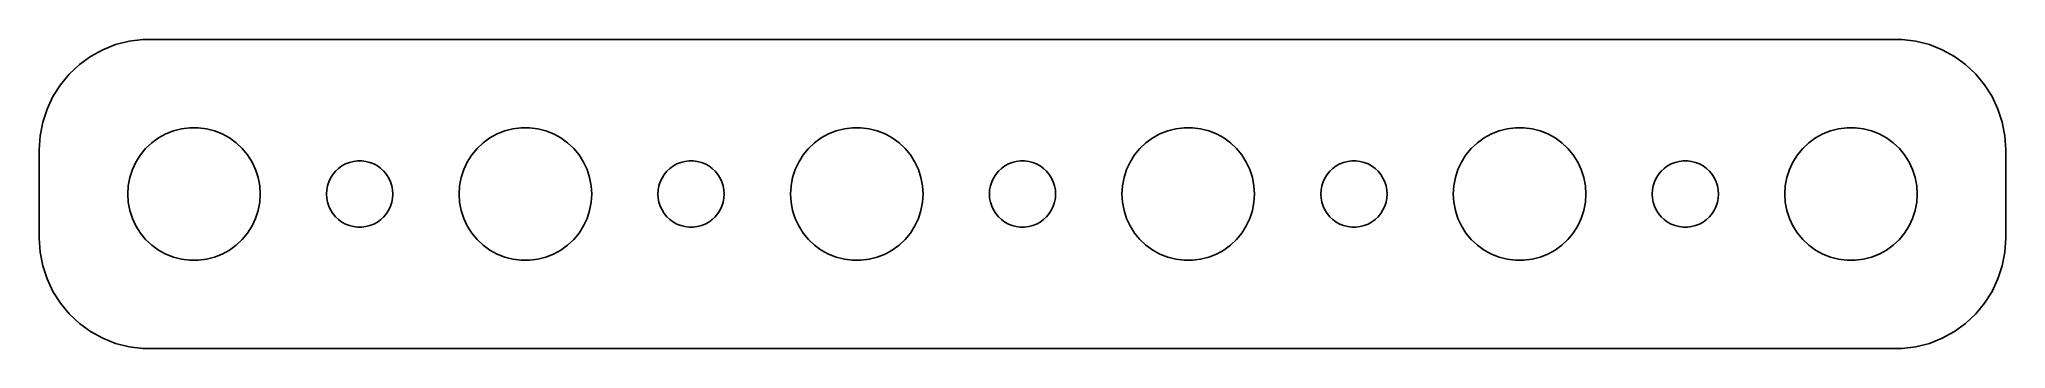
# Model space of a CAD drawing. Header units: metres. Extents: x -44.5 to 44.5, y -7 to 7.
import ezdxf

# ---------------------------------------------------------------- set-up
doc = ezdxf.new("R2010")
doc.units = ezdxf.units.M

msp = doc.modelspace()

# ---------------------------------------------------------------- linework, layer by layer
for p, q in [((-41.6289, 6.52412), (-42.1791, 6.22163)), ((-41.0451, 6.75528), (-41.6289, 6.52412)), ((-40.4369, 6.91142), (-41.0451, 6.75528)), ((-39.8139, 6.99013), (-40.4369, 6.91142)), ((39.8139, 6.99013), (-39.8139, 6.99013)), ((40.4369, 6.91142), (39.8139, 6.99013)), ((41.0451, 6.75528), (40.4369, 6.91142)), ((41.6289, 6.52412), (41.0451, 6.75528)), ((42.1791, 6.22163), (41.6289, 6.52412)), ((-43.1448, 5.42273), (-43.5451, 4.93892)), ((-42.6871, 5.85255), (-43.1448, 5.42273)), ((-42.1791, 6.22163), (-42.6871, 5.85255)), ((42.6871, 5.85255), (42.1791, 6.22163)), ((43.1448, 5.42273), (42.6871, 5.85255)), ((43.5451, 4.93892), (43.1448, 5.42273)), ((-43.5451, 4.93892), (-43.8815, 4.40877)), ((43.8815, 4.40877), (43.5451, 4.93892)), ((-44.1489, 3.84062), (-44.3429, 3.24344)), ((-43.8815, 4.40877), (-44.1489, 3.84062)), ((44.1489, 3.84062), (43.8815, 4.40877)), ((44.3429, 3.24344), (44.1489, 3.84062)), ((-44.3429, 3.24344), (-44.4606, 2.62666)), ((-39.1075, 2.53297), (-38.7773, 2.71448)), ((-38.7773, 2.71448), (-38.427, 2.85316)), ((-38.427, 2.85316), (-38.0621, 2.94685)), ((-38.0621, 2.94685), (-37.6884, 2.99408)), ((-37.6884, 2.99408), (-37.3116, 2.99408)), ((-37.3116, 2.99408), (-36.9379, 2.94685)), ((-36.9379, 2.94685), (-36.5729, 2.85316)), ((-36.5729, 2.85316), (-36.2227, 2.71448)), ((-36.2227, 2.71448), (-35.8925, 2.53297)), ((-24.1075, 2.53297), (-23.7773, 2.71448)), ((-23.7773, 2.71448), (-23.427, 2.85316)), ((-23.427, 2.85316), (-23.0621, 2.94685)), ((-23.0621, 2.94685), (-22.6884, 2.99408)), ((-22.6884, 2.99408), (-22.3116, 2.99408)), ((-22.3116, 2.99408), (-21.9379, 2.94685)), ((-21.9379, 2.94685), (-21.5729, 2.85316)), ((-21.5729, 2.85316), (-21.2227, 2.71448)), ((-21.2227, 2.71448), (-20.8925, 2.53297)), ((-9.10747, 2.53297), (-8.77733, 2.71448)), ((-8.77733, 2.71448), (-8.42705, 2.85316)), ((-8.42705, 2.85316), (-8.06213, 2.94685)), ((-8.06213, 2.94685), (-7.68837, 2.99408)), ((-7.68837, 2.99408), (-7.31161, 2.99408)), ((-7.31161, 2.99408), (-6.93785, 2.94685)), ((-6.93785, 2.94685), (-6.57294, 2.85316)), ((-6.57294, 2.85316), (-6.22266, 2.71448)), ((-6.22266, 2.71448), (-5.89252, 2.53297)), ((5.89252, 2.53297), (6.22266, 2.71448)), ((6.22266, 2.71448), (6.57294, 2.85316)), ((6.57294, 2.85316), (6.93785, 2.94685)), ((6.93785, 2.94685), (7.31161, 2.99408)), ((7.31161, 2.99408), (7.68837, 2.99408)), ((7.68837, 2.99408), (8.06213, 2.94685)), ((8.06213, 2.94685), (8.42705, 2.85316)), ((8.42705, 2.85316), (8.77733, 2.71448)), ((8.77733, 2.71448), (9.10747, 2.53297)), ((20.8925, 2.53297), (21.2227, 2.71448)), ((21.2227, 2.71448), (21.5729, 2.85316)), ((21.5729, 2.85316), (21.9379, 2.94685)), ((21.9379, 2.94685), (22.3116, 2.99408)), ((22.3116, 2.99408), (22.6884, 2.99408)), ((22.6884, 2.99408), (23.0621, 2.94685)), ((23.0621, 2.94685), (23.427, 2.85316)), ((23.427, 2.85316), (23.7773, 2.71448)), ((23.7773, 2.71448), (24.1075, 2.53297)), ((35.8925, 2.53297), (36.2227, 2.71448)), ((36.2227, 2.71448), (36.5729, 2.85316)), ((36.5729, 2.85316), (36.9379, 2.94685)), ((36.9379, 2.94685), (37.3116, 2.99408)), ((37.3116, 2.99408), (37.6884, 2.99408)), ((37.6884, 2.99408), (38.0621, 2.94685)), ((38.0621, 2.94685), (38.427, 2.85316)), ((38.427, 2.85316), (38.7773, 2.71448)), ((38.7773, 2.71448), (39.1075, 2.53297)), ((44.4606, 2.62666), (44.3429, 3.24344)), ((-44.4606, 2.62666), (-44.5, 2)), ((-44.5, 2), (-44.5, -2)), ((-39.927, 1.76335), (-39.6869, 2.05363)), ((-39.6869, 2.05363), (-39.4123, 2.31154)), ((-39.4123, 2.31154), (-39.1075, 2.53297)), ((-35.8925, 2.53297), (-35.5877, 2.31154)), ((-35.5877, 2.31154), (-35.3131, 2.05363)), ((-35.3131, 2.05363), (-35.0729, 1.76335)), ((-24.927, 1.76335), (-24.6869, 2.05363)), ((-24.6869, 2.05363), (-24.4123, 2.31154)), ((-24.4123, 2.31154), (-24.1075, 2.53297)), ((-20.8925, 2.53297), (-20.5877, 2.31154)), ((-20.5877, 2.31154), (-20.3131, 2.05363)), ((-20.3131, 2.05363), (-20.0729, 1.76335)), ((-9.92705, 1.76335), (-9.6869, 2.05363)), ((-9.6869, 2.05363), (-9.41226, 2.31154)), ((-9.41226, 2.31154), (-9.10747, 2.53297)), ((-5.89252, 2.53297), (-5.58772, 2.31154)), ((-5.58772, 2.31154), (-5.31308, 2.05363)), ((-5.31308, 2.05363), (-5.07294, 1.76335)), ((5.07294, 1.76335), (5.31308, 2.05363)), ((5.31308, 2.05363), (5.58772, 2.31154)), ((5.58772, 2.31154), (5.89252, 2.53297)), ((9.10747, 2.53297), (9.41226, 2.31154)), ((9.41226, 2.31154), (9.6869, 2.05363)), ((9.6869, 2.05363), (9.92705, 1.76335)), ((20.0729, 1.76335), (20.3131, 2.05363)), ((20.3131, 2.05363), (20.5877, 2.31154)), ((20.5877, 2.31154), (20.8925, 2.53297)), ((24.1075, 2.53297), (24.4123, 2.31154)), ((24.4123, 2.31154), (24.6869, 2.05363)), ((24.6869, 2.05363), (24.927, 1.76335)), ((35.0729, 1.76335), (35.3131, 2.05363)), ((35.3131, 2.05363), (35.5877, 2.31154)), ((35.5877, 2.31154), (35.8925, 2.53297)), ((39.1075, 2.53297), (39.4123, 2.31154)), ((39.4123, 2.31154), (39.6869, 2.05363)), ((39.6869, 2.05363), (39.927, 1.76335)), ((44.5, 2), (44.4606, 2.62666)), ((44.5, -2), (44.5, 2)), ((-40.4057, 0.746063), (-40.2893, 1.10437)), ((-40.2893, 1.10437), (-40.1289, 1.44525)), ((-40.1289, 1.44525), (-39.927, 1.76335)), ((-35.0729, 1.76335), (-34.8711, 1.44525)), ((-34.8711, 1.44525), (-34.7107, 1.10437)), ((-34.7107, 1.10437), (-34.5942, 0.746063)), ((-31.2135, 0.881668), (-31.0934, 1.02681)), ((-31.0934, 1.02681), (-30.9561, 1.15576)), ((-30.9561, 1.15576), (-30.8037, 1.26648)), ((-30.8037, 1.26648), (-30.6387, 1.35724)), ((-30.6387, 1.35724), (-30.4635, 1.42657)), ((-30.4635, 1.42657), (-30.2811, 1.47342)), ((-30.2811, 1.47342), (-30.0942, 1.49704)), ((-30.0942, 1.49704), (-29.9058, 1.49704)), ((-29.9058, 1.49704), (-29.7189, 1.47342)), ((-29.7189, 1.47342), (-29.5365, 1.42657)), ((-29.5365, 1.42657), (-29.3613, 1.35724)), ((-29.3613, 1.35724), (-29.1963, 1.26648)), ((-29.1963, 1.26648), (-29.0439, 1.15576)), ((-29.0439, 1.15576), (-28.9065, 1.02681)), ((-28.9065, 1.02681), (-28.7865, 0.881668)), ((-25.4057, 0.746063), (-25.2893, 1.10437)), ((-25.2893, 1.10437), (-25.1289, 1.44525)), ((-25.1289, 1.44525), (-24.927, 1.76335)), ((-20.0729, 1.76335), (-19.8711, 1.44525)), ((-19.8711, 1.44525), (-19.7107, 1.10437)), ((-19.7107, 1.10437), (-19.5942, 0.746063)), ((-16.2135, 0.881668), (-16.0934, 1.02681)), ((-16.0934, 1.02681), (-15.9561, 1.15576)), ((-15.9561, 1.15576), (-15.8037, 1.26648)), ((-15.8037, 1.26648), (-15.6387, 1.35724)), ((-15.6387, 1.35724), (-15.4635, 1.42657)), ((-15.4635, 1.42657), (-15.2811, 1.47342)), ((-15.2811, 1.47342), (-15.0942, 1.49704)), ((-15.0942, 1.49704), (-14.9058, 1.49704)), ((-14.9058, 1.49704), (-14.7189, 1.47342)), ((-14.7189, 1.47342), (-14.5365, 1.42657)), ((-14.5365, 1.42657), (-14.3613, 1.35724)), ((-14.3613, 1.35724), (-14.1963, 1.26648)), ((-14.1963, 1.26648), (-14.0439, 1.15576)), ((-14.0439, 1.15576), (-13.9065, 1.02681)), ((-13.9065, 1.02681), (-13.7865, 0.881668)), ((-10.4057, 0.746063), (-10.2893, 1.10437)), ((-10.2893, 1.10437), (-10.1289, 1.44525)), ((-10.1289, 1.44525), (-9.92705, 1.76335)), ((-5.07294, 1.76335), (-4.87108, 1.44525)), ((-4.87108, 1.44525), (-4.71066, 1.10437)), ((-4.71066, 1.10437), (-4.59424, 0.746063)), ((-1.21352, 0.881668), (-1.09344, 1.02681)), ((-1.09344, 1.02681), (-0.956131, 1.15576)), ((-0.956131, 1.15576), (-0.803726, 1.26648)), ((-0.803726, 1.26648), (-0.638657, 1.35724)), ((-0.638657, 1.35724), (-0.463516, 1.42657)), ((-0.463516, 1.42657), (-0.281067, 1.47342)), ((-0.281067, 1.47342), (-0.094177, 1.49704)), ((-0.094177, 1.49704), (0.094177, 1.49704)), ((0.094177, 1.49704), (0.281067, 1.47342)), ((0.281067, 1.47342), (0.463516, 1.42657)), ((0.463516, 1.42657), (0.638657, 1.35724)), ((0.638657, 1.35724), (0.803726, 1.26648)), ((0.803726, 1.26648), (0.956131, 1.15576)), ((0.956131, 1.15576), (1.09344, 1.02681)), ((1.09344, 1.02681), (1.21352, 0.881668)), ((4.59424, 0.746063), (4.71066, 1.10437)), ((4.71066, 1.10437), (4.87108, 1.44525)), ((4.87108, 1.44525), (5.07294, 1.76335)), ((9.92705, 1.76335), (10.1289, 1.44525)), ((10.1289, 1.44525), (10.2893, 1.10437)), ((10.2893, 1.10437), (10.4057, 0.746063)), ((13.7865, 0.881668), (13.9065, 1.02681)), ((13.9065, 1.02681), (14.0439, 1.15576)), ((14.0439, 1.15576), (14.1963, 1.26648)), ((14.1963, 1.26648), (14.3613, 1.35724)), ((14.3613, 1.35724), (14.5365, 1.42657)), ((14.5365, 1.42657), (14.7189, 1.47342)), ((14.7189, 1.47342), (14.9058, 1.49704)), ((14.9058, 1.49704), (15.0942, 1.49704)), ((15.0942, 1.49704), (15.2811, 1.47342)), ((15.2811, 1.47342), (15.4635, 1.42657)), ((15.4635, 1.42657), (15.6387, 1.35724)), ((15.6387, 1.35724), (15.8037, 1.26648)), ((15.8037, 1.26648), (15.9561, 1.15576)), ((15.9561, 1.15576), (16.0934, 1.02681)), ((16.0934, 1.02681), (16.2135, 0.881668)), ((19.5942, 0.746063), (19.7107, 1.10437)), ((19.7107, 1.10437), (19.8711, 1.44525)), ((19.8711, 1.44525), (20.0729, 1.76335)), ((24.927, 1.76335), (25.1289, 1.44525)), ((25.1289, 1.44525), (25.2893, 1.10437)), ((25.2893, 1.10437), (25.4057, 0.746063)), ((28.7865, 0.881668), (28.9065, 1.02681)), ((28.9065, 1.02681), (29.0439, 1.15576)), ((29.0439, 1.15576), (29.1963, 1.26648)), ((29.1963, 1.26648), (29.3613, 1.35724)), ((29.3613, 1.35724), (29.5365, 1.42657)), ((29.5365, 1.42657), (29.7189, 1.47342)), ((29.7189, 1.47342), (29.9058, 1.49704)), ((29.9058, 1.49704), (30.0942, 1.49704)), ((30.0942, 1.49704), (30.2811, 1.47342)), ((30.2811, 1.47342), (30.4635, 1.42657)), ((30.4635, 1.42657), (30.6387, 1.35724)), ((30.6387, 1.35724), (30.8037, 1.26648)), ((30.8037, 1.26648), (30.9561, 1.15576)), ((30.9561, 1.15576), (31.0934, 1.02681)), ((31.0934, 1.02681), (31.2135, 0.881668)), ((34.5942, 0.746063), (34.7107, 1.10437)), ((34.7107, 1.10437), (34.8711, 1.44525)), ((34.8711, 1.44525), (35.0729, 1.76335)), ((39.927, 1.76335), (40.1289, 1.44525)), ((40.1289, 1.44525), (40.2893, 1.10437)), ((40.2893, 1.10437), (40.4057, 0.746063)), ((-40.5, 0), (-40.4763, 0.375992)), ((-40.4763, -0.375992), (-40.5, 0)), ((-40.4763, 0.375992), (-40.4057, 0.746063)), ((-34.5942, 0.746063), (-34.5237, 0.375992)), ((-34.5237, 0.375992), (-34.5, 0)), ((-34.5, 0), (-34.5237, -0.375992)), ((-31.5, 0), (-31.4882, 0.187988)), ((-31.4882, -0.187988), (-31.5, 0)), ((-31.4882, 0.187988), (-31.4529, 0.373032)), ((-31.4529, 0.373032), (-31.3947, 0.552185)), ((-31.3947, 0.552185), (-31.3145, 0.722626)), ((-31.3145, 0.722626), (-31.2135, 0.881668)), ((-28.7865, 0.881668), (-28.6855, 0.722626)), ((-28.6855, 0.722626), (-28.6053, 0.552185)), ((-28.6053, 0.552185), (-28.5471, 0.373032)), ((-28.5471, 0.373032), (-28.5118, 0.187988)), ((-28.5118, 0.187988), (-28.5, 0)), ((-28.5, 0), (-28.5118, -0.187988)), ((-25.5, 0), (-25.4763, 0.375992)), ((-25.4763, -0.375992), (-25.5, 0)), ((-25.4763, 0.375992), (-25.4057, 0.746063)), ((-19.5942, 0.746063), (-19.5237, 0.375992)), ((-19.5237, 0.375992), (-19.5, 0)), ((-19.5, 0), (-19.5237, -0.375992)), ((-16.5, 0), (-16.4882, 0.187988)), ((-16.4882, -0.187988), (-16.5, 0)), ((-16.4882, 0.187988), (-16.4529, 0.373032)), ((-16.4529, 0.373032), (-16.3947, 0.552185)), ((-16.3947, 0.552185), (-16.3145, 0.722626)), ((-16.3145, 0.722626), (-16.2135, 0.881668)), ((-13.7865, 0.881668), (-13.6855, 0.722626)), ((-13.6855, 0.722626), (-13.6053, 0.552185)), ((-13.6053, 0.552185), (-13.5471, 0.373032)), ((-13.5471, 0.373032), (-13.5118, 0.187988)), ((-13.5118, 0.187988), (-13.5, 0)), ((-13.5, 0), (-13.5118, -0.187988)), ((-10.5, 0), (-10.4763, 0.375992)), ((-10.4763, -0.375992), (-10.5, 0)), ((-10.4763, 0.375992), (-10.4057, 0.746063)), ((-4.59424, 0.746063), (-4.52365, 0.375992)), ((-4.52365, 0.375992), (-4.5, 0)), ((-4.5, 0), (-4.52365, -0.375992)), ((-1.5, 0), (-1.48816, 0.187988)), ((-1.48816, -0.187988), (-1.5, 0)), ((-1.48816, 0.187988), (-1.45287, 0.373032)), ((-1.45287, 0.373032), (-1.39465, 0.552185)), ((-1.39465, 0.552185), (-1.31445, 0.722626)), ((-1.31445, 0.722626), (-1.21352, 0.881668)), ((1.21352, 0.881668), (1.31445, 0.722626)), ((1.31445, 0.722626), (1.39465, 0.552185)), ((1.39465, 0.552185), (1.45287, 0.373032)), ((1.45287, 0.373032), (1.48816, 0.187988)), ((1.48816, 0.187988), (1.5, 0)), ((1.5, 0), (1.48816, -0.187988)), ((4.5, 0), (4.52365, 0.375992)), ((4.52365, -0.375992), (4.5, 0)), ((4.52365, 0.375992), (4.59424, 0.746063)), ((10.4057, 0.746063), (10.4763, 0.375992)), ((10.4763, 0.375992), (10.5, 0)), ((10.5, 0), (10.4763, -0.375992)), ((13.5, 0), (13.5118, 0.187988)), ((13.5118, -0.187988), (13.5, 0)), ((13.5118, 0.187988), (13.5471, 0.373032)), ((13.5471, 0.373032), (13.6053, 0.552185)), ((13.6053, 0.552185), (13.6855, 0.722626)), ((13.6855, 0.722626), (13.7865, 0.881668)), ((16.2135, 0.881668), (16.3145, 0.722626)), ((16.3145, 0.722626), (16.3947, 0.552185)), ((16.3947, 0.552185), (16.4529, 0.373032)), ((16.4529, 0.373032), (16.4882, 0.187988)), ((16.4882, 0.187988), (16.5, 0)), ((16.5, 0), (16.4882, -0.187988)), ((19.5, 0), (19.5237, 0.375992)), ((19.5237, -0.375992), (19.5, 0)), ((19.5237, 0.375992), (19.5942, 0.746063)), ((25.4057, 0.746063), (25.4763, 0.375992)), ((25.4763, 0.375992), (25.5, 0)), ((25.5, 0), (25.4763, -0.375992)), ((28.5, 0), (28.5118, 0.187988)), ((28.5118, -0.187988), (28.5, 0)), ((28.5118, 0.187988), (28.5471, 0.373032)), ((28.5471, 0.373032), (28.6053, 0.552185)), ((28.6053, 0.552185), (28.6855, 0.722626)), ((28.6855, 0.722626), (28.7865, 0.881668)), ((31.2135, 0.881668), (31.3145, 0.722626)), ((31.3145, 0.722626), (31.3947, 0.552185)), ((31.3947, 0.552185), (31.4529, 0.373032)), ((31.4529, 0.373032), (31.4882, 0.187988)), ((31.4882, 0.187988), (31.5, 0)), ((31.5, 0), (31.4882, -0.187988)), ((34.5, 0), (34.5237, 0.375992)), ((34.5237, -0.375992), (34.5, 0)), ((34.5237, 0.375992), (34.5942, 0.746063)), ((40.4057, 0.746063), (40.4763, 0.375992)), ((40.4763, 0.375992), (40.5, 0)), ((40.5, 0), (40.4763, -0.375992)), ((-40.4057, -0.746063), (-40.4763, -0.375992)), ((-40.2893, -1.10437), (-40.4057, -0.746063)), ((-34.5942, -0.746063), (-34.7107, -1.10437)), ((-34.5237, -0.375992), (-34.5942, -0.746063)), ((-31.4529, -0.373032), (-31.4882, -0.187988)), ((-31.3947, -0.552185), (-31.4529, -0.373032)), ((-31.3145, -0.722626), (-31.3947, -0.552185)), ((-31.2135, -0.881668), (-31.3145, -0.722626)), ((-31.0934, -1.02681), (-31.2135, -0.881668)), ((-28.7865, -0.881668), (-28.9065, -1.02681)), ((-28.6855, -0.722626), (-28.7865, -0.881668)), ((-28.6053, -0.552185), (-28.6855, -0.722626)), ((-28.5471, -0.373032), (-28.6053, -0.552185)), ((-28.5118, -0.187988), (-28.5471, -0.373032)), ((-25.4057, -0.746063), (-25.4763, -0.375992)), ((-25.2893, -1.10437), (-25.4057, -0.746063)), ((-19.5942, -0.746063), (-19.7107, -1.10437)), ((-19.5237, -0.375992), (-19.5942, -0.746063)), ((-16.4529, -0.373032), (-16.4882, -0.187988)), ((-16.3947, -0.552185), (-16.4529, -0.373032)), ((-16.3145, -0.722626), (-16.3947, -0.552185)), ((-16.2135, -0.881668), (-16.3145, -0.722626)), ((-16.0934, -1.02681), (-16.2135, -0.881668)), ((-13.7865, -0.881668), (-13.9065, -1.02681)), ((-13.6855, -0.722626), (-13.7865, -0.881668)), ((-13.6053, -0.552185), (-13.6855, -0.722626)), ((-13.5471, -0.373032), (-13.6053, -0.552185)), ((-13.5118, -0.187988), (-13.5471, -0.373032)), ((-10.4057, -0.746063), (-10.4763, -0.375992)), ((-10.2893, -1.10437), (-10.4057, -0.746063)), ((-4.59424, -0.746063), (-4.71066, -1.10437)), ((-4.52365, -0.375992), (-4.59424, -0.746063)), ((-1.45287, -0.373032), (-1.48816, -0.187988)), ((-1.39465, -0.552185), (-1.45287, -0.373032)), ((-1.31445, -0.722626), (-1.39465, -0.552185)), ((-1.21352, -0.881668), (-1.31445, -0.722626)), ((-1.09344, -1.02681), (-1.21352, -0.881668)), ((1.21352, -0.881668), (1.09344, -1.02681)), ((1.31445, -0.722626), (1.21352, -0.881668)), ((1.39465, -0.552185), (1.31445, -0.722626)), ((1.45287, -0.373032), (1.39465, -0.552185)), ((1.48816, -0.187988), (1.45287, -0.373032)), ((4.59424, -0.746063), (4.52365, -0.375992)), ((4.71066, -1.10437), (4.59424, -0.746063)), ((10.4057, -0.746063), (10.2893, -1.10437)), ((10.4763, -0.375992), (10.4057, -0.746063)), ((13.5471, -0.373032), (13.5118, -0.187988)), ((13.6053, -0.552185), (13.5471, -0.373032)), ((13.6855, -0.722626), (13.6053, -0.552185)), ((13.7865, -0.881668), (13.6855, -0.722626)), ((13.9065, -1.02681), (13.7865, -0.881668)), ((16.2135, -0.881668), (16.0934, -1.02681)), ((16.3145, -0.722626), (16.2135, -0.881668)), ((16.3947, -0.552185), (16.3145, -0.722626)), ((16.4529, -0.373032), (16.3947, -0.552185)), ((16.4882, -0.187988), (16.4529, -0.373032)), ((19.5942, -0.746063), (19.5237, -0.375992)), ((19.7107, -1.10437), (19.5942, -0.746063)), ((25.4057, -0.746063), (25.2893, -1.10437)), ((25.4763, -0.375992), (25.4057, -0.746063)), ((28.5471, -0.373032), (28.5118, -0.187988)), ((28.6053, -0.552185), (28.5471, -0.373032)), ((28.6855, -0.722626), (28.6053, -0.552185)), ((28.7865, -0.881668), (28.6855, -0.722626)), ((28.9065, -1.02681), (28.7865, -0.881668)), ((31.2135, -0.881668), (31.0934, -1.02681)), ((31.3145, -0.722626), (31.2135, -0.881668)), ((31.3947, -0.552185), (31.3145, -0.722626)), ((31.4529, -0.373032), (31.3947, -0.552185)), ((31.4882, -0.187988), (31.4529, -0.373032)), ((34.5942, -0.746063), (34.5237, -0.375992)), ((34.7107, -1.10437), (34.5942, -0.746063)), ((40.4057, -0.746063), (40.2893, -1.10437)), ((40.4763, -0.375992), (40.4057, -0.746063)), ((-40.1289, -1.44525), (-40.2893, -1.10437)), ((-39.927, -1.76335), (-40.1289, -1.44525)), ((-39.6869, -2.05363), (-39.927, -1.76335)), ((-35.0729, -1.76335), (-35.3131, -2.05363)), ((-34.8711, -1.44525), (-35.0729, -1.76335)), ((-34.7107, -1.10437), (-34.8711, -1.44525)), ((-30.9561, -1.15576), (-31.0934, -1.02681)), ((-30.8037, -1.26648), (-30.9561, -1.15576)), ((-30.6387, -1.35724), (-30.8037, -1.26648)), ((-30.4635, -1.42657), (-30.6387, -1.35724)), ((-30.2811, -1.47342), (-30.4635, -1.42657)), ((-30.0942, -1.49704), (-30.2811, -1.47342)), ((-29.9058, -1.49704), (-30.0942, -1.49704)), ((-29.7189, -1.47342), (-29.9058, -1.49704)), ((-29.5365, -1.42657), (-29.7189, -1.47342)), ((-29.3613, -1.35724), (-29.5365, -1.42657)), ((-29.1963, -1.26648), (-29.3613, -1.35724)), ((-29.0439, -1.15576), (-29.1963, -1.26648)), ((-28.9065, -1.02681), (-29.0439, -1.15576)), ((-25.1289, -1.44525), (-25.2893, -1.10437)), ((-24.927, -1.76335), (-25.1289, -1.44525)), ((-24.6869, -2.05363), (-24.927, -1.76335)), ((-20.0729, -1.76335), (-20.3131, -2.05363)), ((-19.8711, -1.44525), (-20.0729, -1.76335)), ((-19.7107, -1.10437), (-19.8711, -1.44525)), ((-15.9561, -1.15576), (-16.0934, -1.02681)), ((-15.8037, -1.26648), (-15.9561, -1.15576)), ((-15.6387, -1.35724), (-15.8037, -1.26648)), ((-15.4635, -1.42657), (-15.6387, -1.35724)), ((-15.2811, -1.47342), (-15.4635, -1.42657)), ((-15.0942, -1.49704), (-15.2811, -1.47342)), ((-14.9058, -1.49704), (-15.0942, -1.49704)), ((-14.7189, -1.47342), (-14.9058, -1.49704)), ((-14.5365, -1.42657), (-14.7189, -1.47342)), ((-14.3613, -1.35724), (-14.5365, -1.42657)), ((-14.1963, -1.26648), (-14.3613, -1.35724)), ((-14.0439, -1.15576), (-14.1963, -1.26648)), ((-13.9065, -1.02681), (-14.0439, -1.15576)), ((-10.1289, -1.44525), (-10.2893, -1.10437)), ((-9.92705, -1.76335), (-10.1289, -1.44525)), ((-9.6869, -2.05363), (-9.92705, -1.76335)), ((-5.07294, -1.76335), (-5.31308, -2.05363)), ((-4.87108, -1.44525), (-5.07294, -1.76335)), ((-4.71066, -1.10437), (-4.87108, -1.44525)), ((-0.956131, -1.15576), (-1.09344, -1.02681)), ((-0.803726, -1.26648), (-0.956131, -1.15576)), ((-0.638657, -1.35724), (-0.803726, -1.26648)), ((-0.463516, -1.42657), (-0.638657, -1.35724)), ((-0.281067, -1.47342), (-0.463516, -1.42657)), ((-0.094177, -1.49704), (-0.281067, -1.47342)), ((0.094177, -1.49704), (-0.094177, -1.49704)), ((0.281067, -1.47342), (0.094177, -1.49704)), ((0.463516, -1.42657), (0.281067, -1.47342)), ((0.638657, -1.35724), (0.463516, -1.42657)), ((0.803726, -1.26648), (0.638657, -1.35724)), ((0.956131, -1.15576), (0.803726, -1.26648)), ((1.09344, -1.02681), (0.956131, -1.15576)), ((4.87108, -1.44525), (4.71066, -1.10437)), ((5.07294, -1.76335), (4.87108, -1.44525)), ((5.31308, -2.05363), (5.07294, -1.76335)), ((9.92705, -1.76335), (9.6869, -2.05363)), ((10.1289, -1.44525), (9.92705, -1.76335)), ((10.2893, -1.10437), (10.1289, -1.44525)), ((14.0439, -1.15576), (13.9065, -1.02681)), ((14.1963, -1.26648), (14.0439, -1.15576)), ((14.3613, -1.35724), (14.1963, -1.26648)), ((14.5365, -1.42657), (14.3613, -1.35724)), ((14.7189, -1.47342), (14.5365, -1.42657)), ((14.9058, -1.49704), (14.7189, -1.47342)), ((15.0942, -1.49704), (14.9058, -1.49704)), ((15.2811, -1.47342), (15.0942, -1.49704)), ((15.4635, -1.42657), (15.2811, -1.47342)), ((15.6387, -1.35724), (15.4635, -1.42657)), ((15.8037, -1.26648), (15.6387, -1.35724)), ((15.9561, -1.15576), (15.8037, -1.26648)), ((16.0934, -1.02681), (15.9561, -1.15576)), ((19.8711, -1.44525), (19.7107, -1.10437)), ((20.0729, -1.76335), (19.8711, -1.44525)), ((20.3131, -2.05363), (20.0729, -1.76335)), ((24.927, -1.76335), (24.6869, -2.05363)), ((25.1289, -1.44525), (24.927, -1.76335)), ((25.2893, -1.10437), (25.1289, -1.44525)), ((29.0439, -1.15576), (28.9065, -1.02681)), ((29.1963, -1.26648), (29.0439, -1.15576)), ((29.3613, -1.35724), (29.1963, -1.26648)), ((29.5365, -1.42657), (29.3613, -1.35724)), ((29.7189, -1.47342), (29.5365, -1.42657)), ((29.9058, -1.49704), (29.7189, -1.47342)), ((30.0942, -1.49704), (29.9058, -1.49704)), ((30.2811, -1.47342), (30.0942, -1.49704)), ((30.4635, -1.42657), (30.2811, -1.47342)), ((30.6387, -1.35724), (30.4635, -1.42657)), ((30.8037, -1.26648), (30.6387, -1.35724)), ((30.9561, -1.15576), (30.8037, -1.26648)), ((31.0934, -1.02681), (30.9561, -1.15576)), ((34.8711, -1.44525), (34.7107, -1.10437)), ((35.0729, -1.76335), (34.8711, -1.44525)), ((35.3131, -2.05363), (35.0729, -1.76335)), ((39.927, -1.76335), (39.6869, -2.05363)), ((40.1289, -1.44525), (39.927, -1.76335)), ((40.2893, -1.10437), (40.1289, -1.44525)), ((-44.5, -2), (-44.4606, -2.62666)), ((-44.4606, -2.62666), (-44.3429, -3.24344)), ((-39.4123, -2.31154), (-39.6869, -2.05363)), ((-39.1075, -2.53297), (-39.4123, -2.31154)), ((-38.7773, -2.71448), (-39.1075, -2.53297)), ((-35.8925, -2.53297), (-36.2227, -2.71448)), ((-35.5877, -2.31154), (-35.8925, -2.53297)), ((-35.3131, -2.05363), (-35.5877, -2.31154)), ((-24.4123, -2.31154), (-24.6869, -2.05363)), ((-24.1075, -2.53297), (-24.4123, -2.31154)), ((-23.7773, -2.71448), (-24.1075, -2.53297)), ((-20.8925, -2.53297), (-21.2227, -2.71448)), ((-20.5877, -2.31154), (-20.8925, -2.53297)), ((-20.3131, -2.05363), (-20.5877, -2.31154)), ((-9.41226, -2.31154), (-9.6869, -2.05363)), ((-9.10747, -2.53297), (-9.41226, -2.31154)), ((-8.77733, -2.71448), (-9.10747, -2.53297)), ((-5.89252, -2.53297), (-6.22266, -2.71448)), ((-5.58772, -2.31154), (-5.89252, -2.53297)), ((-5.31308, -2.05363), (-5.58772, -2.31154)), ((5.58772, -2.31154), (5.31308, -2.05363)), ((5.89252, -2.53297), (5.58772, -2.31154)), ((6.22266, -2.71448), (5.89252, -2.53297)), ((9.10747, -2.53297), (8.77733, -2.71448)), ((9.41226, -2.31154), (9.10747, -2.53297)), ((9.6869, -2.05363), (9.41226, -2.31154)), ((20.5877, -2.31154), (20.3131, -2.05363)), ((20.8925, -2.53297), (20.5877, -2.31154)), ((21.2227, -2.71448), (20.8925, -2.53297)), ((24.1075, -2.53297), (23.7773, -2.71448)), ((24.4123, -2.31154), (24.1075, -2.53297)), ((24.6869, -2.05363), (24.4123, -2.31154)), ((35.5877, -2.31154), (35.3131, -2.05363)), ((35.8925, -2.53297), (35.5877, -2.31154)), ((36.2227, -2.71448), (35.8925, -2.53297)), ((39.1075, -2.53297), (38.7773, -2.71448)), ((39.4123, -2.31154), (39.1075, -2.53297)), ((39.6869, -2.05363), (39.4123, -2.31154)), ((44.3429, -3.24344), (44.4606, -2.62666)), ((44.4606, -2.62666), (44.5, -2)), ((-44.3429, -3.24344), (-44.1489, -3.84062)), ((-38.427, -2.85316), (-38.7773, -2.71448)), ((-38.0621, -2.94685), (-38.427, -2.85316)), ((-37.6884, -2.99408), (-38.0621, -2.94685)), ((-37.3116, -2.99408), (-37.6884, -2.99408)), ((-36.9379, -2.94685), (-37.3116, -2.99408)), ((-36.5729, -2.85316), (-36.9379, -2.94685)), ((-36.2227, -2.71448), (-36.5729, -2.85316)), ((-23.427, -2.85316), (-23.7773, -2.71448)), ((-23.0621, -2.94685), (-23.427, -2.85316)), ((-22.6884, -2.99408), (-23.0621, -2.94685)), ((-22.3116, -2.99408), (-22.6884, -2.99408)), ((-21.9379, -2.94685), (-22.3116, -2.99408)), ((-21.5729, -2.85316), (-21.9379, -2.94685)), ((-21.2227, -2.71448), (-21.5729, -2.85316)), ((-8.42705, -2.85316), (-8.77733, -2.71448)), ((-8.06213, -2.94685), (-8.42705, -2.85316)), ((-7.68837, -2.99408), (-8.06213, -2.94685)), ((-7.31161, -2.99408), (-7.68837, -2.99408)), ((-6.93785, -2.94685), (-7.31161, -2.99408)), ((-6.57294, -2.85316), (-6.93785, -2.94685)), ((-6.22266, -2.71448), (-6.57294, -2.85316)), ((6.57294, -2.85316), (6.22266, -2.71448)), ((6.93785, -2.94685), (6.57294, -2.85316)), ((7.31161, -2.99408), (6.93785, -2.94685)), ((7.68837, -2.99408), (7.31161, -2.99408)), ((8.06213, -2.94685), (7.68837, -2.99408)), ((8.42705, -2.85316), (8.06213, -2.94685)), ((8.77733, -2.71448), (8.42705, -2.85316)), ((21.5729, -2.85316), (21.2227, -2.71448)), ((21.9379, -2.94685), (21.5729, -2.85316)), ((22.3116, -2.99408), (21.9379, -2.94685)), ((22.6884, -2.99408), (22.3116, -2.99408)), ((23.0621, -2.94685), (22.6884, -2.99408)), ((23.427, -2.85316), (23.0621, -2.94685)), ((23.7773, -2.71448), (23.427, -2.85316)), ((36.5729, -2.85316), (36.2227, -2.71448)), ((36.9379, -2.94685), (36.5729, -2.85316)), ((37.3116, -2.99408), (36.9379, -2.94685)), ((37.6884, -2.99408), (37.3116, -2.99408)), ((38.0621, -2.94685), (37.6884, -2.99408)), ((38.427, -2.85316), (38.0621, -2.94685)), ((38.7773, -2.71448), (38.427, -2.85316)), ((44.1489, -3.84062), (44.3429, -3.24344)), ((-44.1489, -3.84062), (-43.8815, -4.40877)), ((-43.8815, -4.40877), (-43.5451, -4.93892)), ((43.5451, -4.93892), (43.8815, -4.40877)), ((43.8815, -4.40877), (44.1489, -3.84062)), ((-43.5451, -4.93892), (-43.1448, -5.42273)), ((43.1448, -5.42273), (43.5451, -4.93892)), ((-43.1448, -5.42273), (-42.6871, -5.85255)), ((-42.6871, -5.85255), (-42.1791, -6.22163)), ((-42.1791, -6.22163), (-41.6289, -6.52412)), ((41.6289, -6.52412), (42.1791, -6.22163)), ((42.1791, -6.22163), (42.6871, -5.85255)), ((42.6871, -5.85255), (43.1448, -5.42273)), ((-41.6289, -6.52412), (-41.0451, -6.75528)), ((-41.0451, -6.75528), (-40.4369, -6.91142)), ((-40.4369, -6.91142), (-39.8139, -6.99013)), ((-39.8139, -6.99013), (39.8139, -6.99013)), ((39.8139, -6.99013), (40.4369, -6.91142)), ((40.4369, -6.91142), (41.0451, -6.75528)), ((41.0451, -6.75528), (41.6289, -6.52412))]:
    msp.add_line(p, q)

doc.saveas('drawing.dxf')
